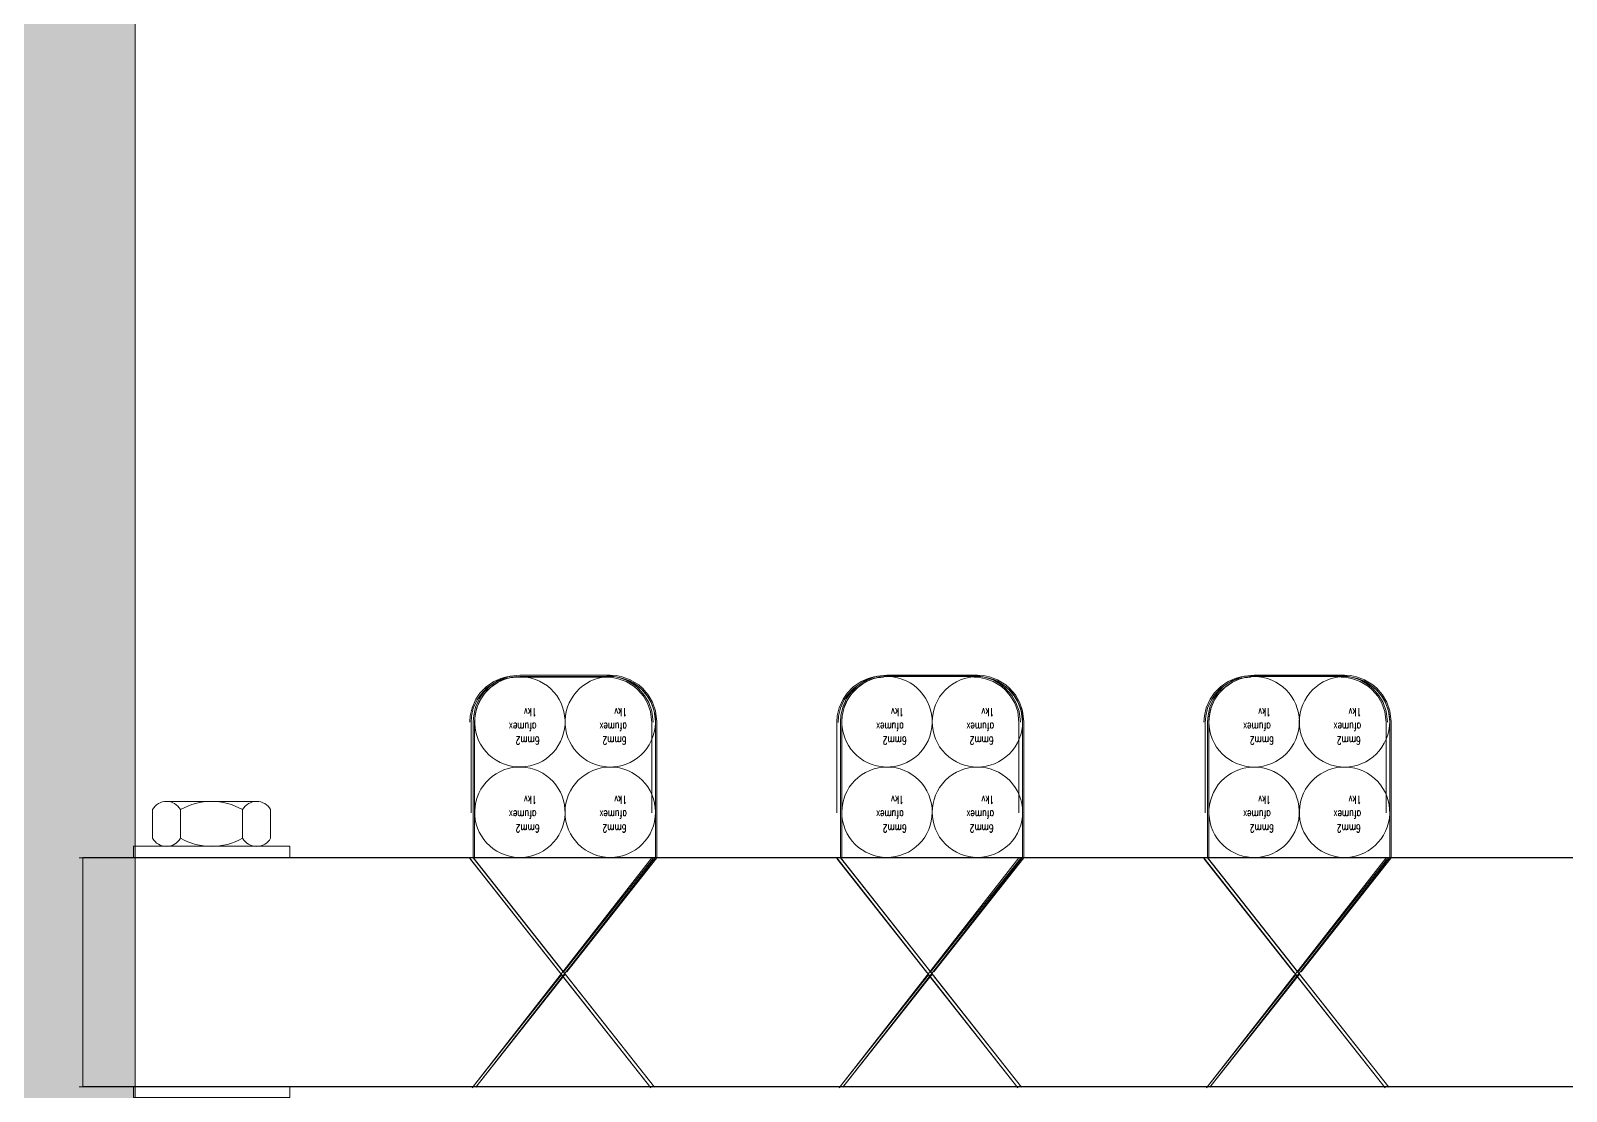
# Model space of a CAD drawing. Extents: x -14.2 to 52.3, y 3.7 to 90.9.
# Drawn here: x 11.7935 to 11.9209, y 17.8504 to 17.9384 of the extents above; entities that cross this region are included whole.
import ezdxf

# ---------------------------------------------------------------- set-up
doc = ezdxf.new("R2010")
doc.units = 0
for name, color, linetype, lineweight in [('limpo_PINI-PSG-PE-0102-LAZ-R00$0$0-1', 7, 'Continuous', 5), ('limpo_PINI-PSG-PE-0102-LAZ-R00$0$PNIN-HID-PL-0009-LAZ-R00_dwg', 8, 'Continuous', 5), ('limpo_PINI-PSG-PE-0102-LAZ-R00$0$S-BEAM', 12, 'Continuous', 5)]:
    doc.layers.add(name, color=color, linetype=linetype, lineweight=lineweight)
doc.layers.add('limpo_PINI-PSG-PE-0102-LAZ-R00$0$0-8', color=7, linetype='Continuous', lineweight=5, true_color=0x999999)
doc.layers.add('limpo_PINI-PSG-PE-0102-LAZ-R00$0$XR_ARQT', color=7, linetype='Continuous')
doc.layers.add('XR_ARQT', color=7, linetype='Continuous')
doc.styles.add('limpo_PINI-PSG-PE-0102-LAZ-R00$0$RomanS_5', font='romans__.ttf', dxfattribs={"width": 0.7, "height": 0.0006637168141592924})

# ---------------------------------------------------------------- blocks, each defined once
blk = doc.blocks.new('limpo_PINI-PSG-PE-0102-LAZ-R00$0$LAZ GERAL - PNE_dwg-25011385-009 - PRE - PAV_ LAZER - GERAL')
at = {"layer": 'limpo_PINI-PSG-PE-0102-LAZ-R00$0$0-8'}
for p, q in [((-9.822468475615793, -6.956018091046811), (-9.814763552111202, -6.956018091046811)), ((-9.8235144578276, -6.959066133558757), (-9.8235144578276, -6.95668976834417)), ((-9.821192077326586, -6.959066135829687), (-9.821192077326586, -6.95668976834417)), ((-9.81603995153587, -6.956689770615107), (-9.81603995153587, -6.959066133558757)), ((-9.813717569899367, -6.959066133558757), (-9.813717569899367, -6.95668976834417)), ((-9.812130335977486, -6.960658716672665), (-9.812130335977486, -6.960161074900633)), ((-8.779995802690692, -6.960657951366944), (-9.829298122104703, -6.960657951366944))]:
    blk.add_line(p, q, dxfattribs=at)
at = {"layer": 'limpo_PINI-PSG-PE-0102-LAZ-R00$0$0-8', "flags": 128}
for points in [[(-9.796788494446687, -6.960658714401728), (-9.796788494446687, -6.956908716189862), (-9.796788494446687, -6.949408712953336), (-9.79675231387894, -6.94888906807304), (-9.796598948421888, -6.948231577318907), (-9.796286284684925, -6.947534052217012), (-9.795961952873853, -6.947060123568779), (-9.795466408312109, -6.946550788742304), (-9.794836753567864, -6.946118007200962), (-9.794274610373193, -6.945868301784998), (-9.793813014048126, -6.945739571452147), (-9.793038492828416, -6.945658714741469), (-9.78553849413376, -6.945658714741469), (-9.785058376046806, -6.945689576774836), (-9.784569653379705, -6.945786028009653), (-9.783932696437645, -6.94601992089153), (-9.783250430896686, -6.946437639307977), (-9.782946804353386, -6.946698429167277), (-9.782479445525794, -6.947239672929054), (-9.782143882795978, -6.947815250986821), (-9.781897245415834, -6.948512158393861), (-9.781788492515474, -6.949408712953336), (-9.781788492515474, -6.956908713918924), (-9.781788492515474, -6.960658716672665), (-9.79669938288012, -6.979729064267879), (-9.789288494616557, -6.970341939663893), (-9.781877605217488, -6.979729064267879), (-9.796903266465478, -6.960658716672665), (-9.812130335977486, -6.960658716672665), (-9.812130335977486, -6.959737815397979), (-9.82510169288497, -6.959737815397979), (-9.82510169288497, -6.960658714401728)], [(-9.789143842744636, -6.970158713656669), (-9.78167496042829, -6.960698131054645), (-9.78167496042829, -6.956908713918924), (-9.78167496042829, -6.949401852452755), (-9.781786043309978, -6.948486067599063), (-9.782040417772322, -6.947767302423721), (-9.78238665163498, -6.947173422884948), (-9.782866405236533, -6.946617822259665), (-9.78318337466996, -6.94634557325244), (-9.783883003794955, -6.945917222309113), (-9.78453890489321, -6.945676371276384), (-9.78504368194919, -6.945576752084499), (-9.785534849279927, -6.945545179247862), (-9.793044405212811, -6.945545179247862), (-9.79383430748861, -6.945627641510963), (-9.794313110703044, -6.945761172604566), (-9.794892424452115, -6.946018503826863), (-9.7955399616895, -6.946463580220943), (-9.796050135627198, -6.946987946379185), (-9.796385724472813, -6.947478330236674), (-9.796707029124903, -6.948195126509667), (-9.796864943268687, -6.948872122341395), (-9.796902027669361, -6.949404766064887), (-9.796902027669361, -6.956908713918924), (-9.796902027669361, -6.960698128783708), (-9.789433145352987, -6.970158715927607)], [(-9.766333117762017, -6.960658678066736), (-9.766333117762017, -6.956908675313002), (-9.766333117762017, -6.949408678889281), (-9.766296938329745, -6.948889029467111), (-9.766143572872693, -6.948231538712985), (-9.76583090913573, -6.947534018152957), (-9.765506578460148, -6.947060087233787), (-9.765011032762914, -6.946550752407319), (-9.764381378018669, -6.946117968595029), (-9.76381923595946, -6.945868265450006), (-9.763357638498931, -6.945739532846218), (-9.76258311727922, -6.94565867613554), (-9.755083117449075, -6.94565867613554), (-9.754603002768548, -6.945689540439851), (-9.754114276695063, -6.945785991674668), (-9.75347731975296, -6.946019886827475), (-9.752795056482938, -6.946437602972985), (-9.752491427668744, -6.946698392832285), (-9.752024068841152, -6.947239641135937), (-9.75168850838223, -6.947815216922766), (-9.751441868731192, -6.948512122058869), (-9.75133311923723, -6.949408678889281), (-9.75133311923723, -6.956908677583939), (-9.75133311923723, -6.960658675795798), (-9.766244006195478, -6.979729027932883), (-9.758833117931871, -6.970341903328901), (-9.751422228532846, -6.979729030203824), (-9.766447892051744, -6.960658675795798), (-9.78167496042829, -6.960658675795798), (-9.78167496042829, -6.960161038565641)], [(-9.75868846605995, -6.970158677321677), (-9.751219582608158, -6.960698092448713), (-9.751219582608158, -6.956908675313002), (-9.751219582608158, -6.949401816117764), (-9.751330666625293, -6.948486035805946), (-9.751585043358617, -6.947767263817788), (-9.751931276085784, -6.947173384279019), (-9.752411029687337, -6.946617781382805), (-9.752727996849828, -6.946345536917448), (-9.75342762711027, -6.945917185974121), (-9.754083528208525, -6.945676339483267), (-9.754588306399995, -6.945576715749503), (-9.755079471459794, -6.945545145183807), (-9.762589028528126, -6.945545145183807), (-9.763378930803924, -6.945627605175979), (-9.763857734018373, -6.945761136269574), (-9.76443704776743, -6.946018467491871), (-9.765084585004857, -6.946463543885947), (-9.765594758942512, -6.94698791231513), (-9.76593035005908, -6.947478296172619), (-9.766251653575708, -6.948195087903745), (-9.766409567719506, -6.948872086006403), (-9.766446652120166, -6.949404732000833), (-9.766446652120166, -6.956908677583939), (-9.766446652120166, -6.960698092448713), (-9.758977768668345, -6.970158677321677)], [(-9.735877741077331, -6.96065864173174), (-9.735877741077331, -6.956908643519885), (-9.735877741077331, -6.949408640283352), (-9.73584156164506, -6.948888997673993), (-9.73568819732347, -6.948231506919868), (-9.735375532451087, -6.947533979547025), (-9.735051200640015, -6.947060050898791), (-9.734555657213718, -6.946550718343264), (-9.733926000198537, -6.946117934530974), (-9.733363858139327, -6.945868231385951), (-9.732902261814289, -6.945739498782164), (-9.732127741730025, -6.945658642071486), (-9.724627741899894, -6.945658642071486), (-9.724147626083905, -6.945689504104859), (-9.723658901145868, -6.945785957610614), (-9.723021944203765, -6.946019850492483), (-9.722339680933743, -6.94643756890893), (-9.72203605211952, -6.946698356497294), (-9.721568693291957, -6.947239602530008), (-9.721233132833035, -6.947815178316837), (-9.720986493181996, -6.948512085723877), (-9.720877741417098, -6.949408642554289), (-9.720877741417098, -6.956908641248948), (-9.720877741417098, -6.960658644002681), (-9.735788630646283, -6.979728993868829), (-9.728377741247229, -6.970341864722968), (-9.720966852983622, -6.979728991597892), (-9.735992514231611, -6.960658644002681), (-9.751219582608158, -6.960658644002681), (-9.751219582608158, -6.960161002230645)], [(-9.728233090510756, -6.970158640986682), (-9.720764207058934, -6.960698058384658), (-9.720764207058934, -6.956908641248948), (-9.720764207058934, -6.949401779782779), (-9.72087529221156, -6.948485994929076), (-9.721129666673946, -6.947767227482796), (-9.7214758994011, -6.947173352485901), (-9.721955654138142, -6.946617749589688), (-9.722272622436094, -6.946345500582463), (-9.722972252696565, -6.945917149639136), (-9.72362815379482, -6.945676298606401), (-9.724132930850772, -6.945576681685449), (-9.724624097046046, -6.945545106577878), (-9.732133651843483, -6.945545106577878), (-9.732923555254729, -6.945627568840987), (-9.733402357333688, -6.945761099934579), (-9.733981672218235, -6.94601843115688), (-9.734629210591109, -6.946463507550956), (-9.735139383393317, -6.946987873709208), (-9.735474974509884, -6.947478257566697), (-9.735796275755575, -6.94819505383969), (-9.735954191034821, -6.948872049671412), (-9.73599127657097, -6.9494046933949), (-9.73599127657097, -6.956908641248948), (-9.73599127657097, -6.960698056113721), (-9.72852239311915, -6.970158640986682)], [(-9.705537138682416, -6.960658603125811), (-9.720764208194424, -6.960658603125811), (-9.720764208194424, -6.960160963624716)], [(-9.829298122104703, -6.960658639460835), (-9.829298122104703, -6.979658637970719), (-8.779995896346222, -6.979658637970726)], [(-9.812130334841996, -6.979658637970687), (-9.812130334841996, -6.980579534703498), (-9.825101694020418, -6.980579534703498), (-9.825101694020418, -6.979658635699749)]]:
    blk.add_lwpolyline(points, dxfattribs=at)
at = {"layer": 'limpo_PINI-PSG-PE-0102-LAZ-R00$0$0-8'}
for centre, major_axis, ratio in [((-9.793038492828416, -6.949408715224273), (0.00197149318153724, 0.003189940989950445), 0.999999322938336), ((-9.78553849299827, -6.949408715224273), (0.0008615683291377841, 0.003649687886987745), 0.9999993229437664), ((-9.762583118414668, -6.949408678889281), (0.0008615697453219501, 0.003649687552673659), 0.9999993229368767), ((-9.755083117449075, -6.949408676618344), (-0.002651645796899473, 0.002651654138967586), 0.9999993944181639), ((-9.732127741730025, -6.949408642554289), (0, 0.003750000482803273), 0.9999996972046206), ((-9.72462774303537, -6.949408642554289), (0.001435076055405452, 0.00346454602105517), 0.9999995717868568), ((-9.793038491692954, -6.956908716189862), (0.0008615834105953752, 0.003649681993377383), 0.9999993229397197), ((-9.78553849299827, -6.956908713918924), (0, 0.003750000482792614), 0.9999996972112524), ((-9.762583118414668, -6.956908677583939), (0.003464550999875323, 0.001435058715749744), 0.9999991435821258), ((-9.755083118584565, -6.956908677583939), (0.002651640398991182, 0.002651661945571448), 0.9999996971991713), ((-9.732127740594535, -6.956908643519885), (0.001971486117471999, 0.003189945355759854), 0.9999993229380282), ((-9.724627740764433, -6.956908641248948), (-0.003649684168635699, 0.0008615741960039079), 0.999999322942921)]:
    blk.add_ellipse(centre, major_axis=major_axis, ratio=ratio, dxfattribs=at)
for centre, major_axis, ratio, start_param, end_param in [((-9.8223532675771, -6.95734777687192), (-3.463093075286113e-05, 0.001334219382507378), 0.9999980976772688, 5.201987963738828, 7.312482875172337), ((-9.81861601386349, -6.961236938101059), (-0.005053570008993347, 0.001332025794543378), 0.9999993482003305, 4.454670507220383, 5.485546484418573), ((-9.814878760149867, -6.957347774600983), (0.00129056961268975, 0.0003402430067389981), 0.9999991492599702, 0.2577756672449546, 2.368273593869754), ((-9.8223532675771, -6.958408127301936), (-0.000340234912111108, 0.001290572768369138), 0.9999991492339813, 1.828578041872915, 3.939073858312895), ((-9.81861601386349, -6.954518963801867), (0.0005053365904249751, 0.005201684106893521), 0.9999993129413549, 2.722999232175575, 3.753875656711369), ((-9.814878761285357, -6.958408129572874), (-0.001333790799166104, 4.834408266813707e-05), 0.9999969325680088, 0.5517776510121382, 2.662275068410211)]:
    blk.add_ellipse(centre, major_axis=major_axis, ratio=ratio, start_param=start_param, end_param=end_param, dxfattribs=at)
at = {"layer": 'limpo_PINI-PSG-PE-0102-LAZ-R00$0$0-1', "char_height": 0.0006637168141592924, "attachment_point": 1, "rotation": 180, "line_spacing_factor": 0.9830834373146234, "style": 'limpo_PINI-PSG-PE-0102-LAZ-R00$0$RomanS_5'}
for s, insert, width in [('1kv', (-9.791645752167511, -6.948945805924879), 0.00141590101434416), ('1kv', (-9.784145751201919, -6.948945805924879), 0.00141590101434416), ('1kv', (-9.761190377753763, -6.94894576731895), 0.00141590101434416), ('1kv', (-9.753690379059123, -6.94894576731895), 0.00141590101434416), ('1kv', (-9.730735001069121, -6.948945733254895), 0.00141590101434416), ('1kv', (-9.72323500123899, -6.948945733254895), 0.00141590101434416), ('afumex', (-9.791656612923532, -6.950154602962481), 0.003050255328044276), ('afumex', (-9.78415661309343, -6.950154605233415), 0.003050255328044276), ('afumex', (-9.76120123623889, -6.950154568898427), 0.003050255328044276), ('afumex', (-9.753701236408759, -6.950154568898427), 0.003050255328044276), ('afumex', (-9.730745860689694, -6.950154532563435), 0.003050255328044276), ('afumex', (-9.723245859724074, -6.950154532563435), 0.003050255328044276), ('6mm2', (-9.791399353235775, -6.951298589730008), 0.002653803044027912), ('6mm2', (-9.784189020499397, -6.951298589730008), 0.002653803044027912), ('6mm2', (-9.760943976551104, -6.95129855339502), 0.002653803044027912), ('6mm2', (-9.753733644950202, -6.95129855339502), 0.002653803044027912), ('6mm2', (-9.730488601001909, -6.951298517060028), 0.002653803044027912), ('6mm2', (-9.723278270536454, -6.951298514789091), 0.002653803044027912), ('1kv', (-9.791645753302959, -6.956225183093295), 0.00141590101434416), ('1kv', (-9.784145753472856, -6.956225180822358), 0.00141590101434416), ('1kv', (-9.761190376618316, -6.956225146758303), 0.00141590101434416), ('1kv', (-9.753690376788171, -6.956225146758303), 0.00141590101434416), ('1kv', (-9.730735002204568, -6.956225112694248), 0.00141590101434416), ('1kv', (-9.72323500123899, -6.956225110423311), 0.00141590101434416), ('afumex', (-9.791656611788085, -6.957433982401835), 0.003050255328044276), ('afumex', (-9.784156610822492, -6.957433984672772), 0.003050255328044276), ('afumex', (-9.7612012351034, -6.957433950608717), 0.003050255328044276), ('afumex', (-9.753701235273269, -6.95743394833778), 0.003050255328044276), ('afumex', (-9.730745860689694, -6.957433909731851), 0.003050255328044276), ('afumex', (-9.723245860859564, -6.957433914273725), 0.003050255328044276), ('6mm2', (-9.791399354371237, -6.958577969169365), 0.002653803044027912), ('6mm2', (-9.784189021634845, -6.958577969169365), 0.002653803044027912), ('6mm2', (-9.760943976551104, -6.958577932834373), 0.002653803044027912), ('6mm2', (-9.753733644950202, -6.958577935105311), 0.002653803044027912), ('6mm2', (-9.730488601001909, -6.958577896499381), 0.002653803044027912), ('6mm2', (-9.723278269401007, -6.958577896499381), 0.002653803044027912)]:
    blk.add_mtext(s, dxfattribs=dict(at, insert=insert, width=width))
blk = doc.blocks.new('limpo_PINI-PSG-PE-0102-LAZ-R00$0$PINI-EST-PE-1101-TQR-R20_rvt-1-5PPE_008_LAZER__P_A_0_09_')
at = {"layer": 'limpo_PINI-PSG-PE-0102-LAZ-R00$0$S-BEAM'}
blk.add_hatch(color=50, dxfattribs=at).paths.add_polyline_path([(3399.985134577984, -6490.395772534968), (3399.985134577984, -4455.000063640076), (3339.985134577972, -4455.000063640076), (3339.985134577972, -6490.395772534968), (3354.985134577977, -6490.395772534968)])
at = {"layer": 'limpo_PINI-PSG-PE-0102-LAZ-R00$0$S-BEAM', "color": 55, "lineweight": 18}
blk.add_line((3399.985134577974, -6490.395772534965), (3399.985134577974, -4455.000063640075), dxfattribs=at)
blk = doc.blocks.new('limpo_PINI-PSG-PE-0102-LAZ-R00$0$PNIN-HID-PL-0009-LAZ-R00_dwg-3604853-5PPE_008_LAZER__P_A_0_09_')
at = {"color": 9, "lineweight": 5}
for p, q in [((22479.54558147485, 12095.41348754224), (21430.24326206084, 12095.41348754224)), ((21462.63935649618, 12095.37331012547), (21470.10823881255, 12085.91272298158)), ((21470.3975414209, 12085.91272525251), (21477.86642373725, 12095.37330785454)), ((21493.09473204537, 12095.37334646047), (21500.56361549719, 12085.91276158751)), ((21500.85291810559, 12085.91276158751), (21508.32180155738, 12095.37334646047)), ((21523.55010759457, 12095.37338279547), (21531.01899104639, 12085.9127979225)), ((21531.30829365478, 12085.9127979225), (21538.7771771066, 12095.37338052453)), ((21430.24326206084, 12076.41280093847), (22479.54548781932, 12076.41280093847))]:
    blk.add_line(p, q, dxfattribs=at)
at = {"color": 9, "lineweight": 5, "flags": 128}
for points in [[(21466.49697895273, 12110.52625966132), (21465.70707667693, 12110.44379739822), (21465.2282734625, 12110.31026630462), (21464.64895971342, 12110.05293508232), (21464.00142247604, 12109.60785868824), (21463.49124853834, 12109.08349253), (21463.15565969273, 12108.59310867251), (21462.83435504064, 12107.87631239952), (21462.67644089685, 12107.19931656779), (21462.63935649618, 12106.6666728443)], [(21462.75288971885, 12099.16272271932), (21462.75288971885, 12106.66272595585), (21462.7890702866, 12107.18237083614), (21462.94243574365, 12107.83986159028), (21463.25509948061, 12108.53738669217), (21463.57943129169, 12109.01131534041), (21464.07497585343, 12109.52065016688), (21464.70463059767, 12109.95343170822), (21465.26677379234, 12110.20313712419), (21465.72837011741, 12110.33186745704), (21466.50289133712, 12110.41272416771), (21474.00289003178, 12110.41272416771), (21474.48300811873, 12110.38186213435), (21474.97173078583, 12110.28541089953), (21475.60868772789, 12110.05151801766), (21476.29095326885, 12109.63379960121), (21476.59457981215, 12109.37300974191), (21477.06193863974, 12108.83176598013), (21477.39750136956, 12108.25618792236), (21477.6441387497, 12107.55928051532), (21477.75289165006, 12106.66272595585), (21477.75289165006, 12099.16272499026)], [(21477.86642373725, 12106.66958645643), (21477.75534085556, 12107.58537131012), (21477.50096639322, 12108.30413648547), (21477.15473253056, 12108.89801602424), (21476.674978929, 12109.45361664952), (21476.35800949558, 12109.72586565674), (21475.65838037058, 12110.15421660007), (21475.00247927233, 12110.3950676328), (21474.49770221635, 12110.49468682469), (21474.00653488561, 12110.52625966132)], [(21508.32180155738, 12106.66962279142), (21508.21071754025, 12107.58540310324), (21507.95634080692, 12108.3041750914), (21507.61010807975, 12108.89805463017), (21507.1303544782, 12109.45365752638), (21506.81338731571, 12109.72590199174), (21506.11375705527, 12110.15425293506), (21505.45785595701, 12110.39509942592), (21504.95307776554, 12110.49472315968), (21504.46191270574, 12110.52629372538), (21496.95235563741, 12110.52629372538), (21496.16245336162, 12110.44383373321), (21495.68365014717, 12110.31030263961), (21495.10433639811, 12110.05297141731), (21494.45679916068, 12109.60789502324), (21493.94662522302, 12109.08352659406), (21493.61103410646, 12108.59314273657), (21493.28973058983, 12107.87635100544), (21493.13181644603, 12107.19935290278), (21493.09473204537, 12106.66670690835), (21493.09473204537, 12099.16276132525)], [(21493.20826640352, 12106.6627600199), (21493.2444458358, 12107.18240944208), (21493.39781129285, 12107.8399001962), (21493.71047502981, 12108.53742075623), (21494.03480570539, 12109.0113516754), (21494.53035140262, 12109.52068650187), (21495.16000614687, 12109.95347031415), (21495.72214820608, 12110.20317345918), (21496.18374566661, 12110.33190606297), (21496.95826688632, 12110.41276277365)], [(21504.45826671647, 12110.41276277365), (21504.93838139699, 12110.38189846933), (21505.42710747047, 12110.28544723452), (21506.06406441258, 12110.05155208171), (21506.7463276826, 12109.6338359362), (21507.04995649679, 12109.3730460769), (21507.51731532439, 12108.83179777325), (21507.85287578331, 12108.25622198642), (21508.09951543435, 12107.55931685032), (21508.20826492831, 12106.6627600199), (21508.20826492831, 12099.16276132525)], [(21538.7771771066, 12106.66965912641), (21538.66609195398, 12107.58544398011), (21538.41171749159, 12108.30421142639), (21538.06548476444, 12108.89808642328), (21537.5857300274, 12109.4536893195), (21537.26876172945, 12109.72593832672), (21536.56913146897, 12110.15428927005), (21535.91323037072, 12110.39514030278), (21535.40845331477, 12110.49475722373), (21534.91728711949, 12110.52633233131), (21527.40773232206, 12110.52633233131), (21526.61782891081, 12110.4438700682), (21526.13902683185, 12110.3103389746), (21525.5597119473, 12110.05300775231), (21524.91217357443, 12109.60793135823), (21524.40200077222, 12109.08356519998), (21524.06640965565, 12108.59318134249), (21523.74510840996, 12107.87638506949), (21523.58719313072, 12107.19938923777), (21523.55010759457, 12106.66674551429)], [(21523.66364308821, 12099.1627953893), (21523.66364308821, 12106.66279862583), (21523.69982252048, 12107.18244123519), (21523.85318684207, 12107.83993198932), (21524.16585171445, 12108.53745936216), (21524.49018352553, 12109.01138801039), (21524.98572695182, 12109.52072056592), (21525.615383967, 12109.95350437821), (21526.17752602621, 12110.20320752323), (21526.63912235125, 12110.33194012702), (21527.41364243551, 12110.4127968377)], [(21534.91364226564, 12110.4127968377), (21535.39375808163, 12110.38193480433), (21535.88248301967, 12110.28548129857), (21536.51943996178, 12110.0515884167), (21537.2017032318, 12109.63387000025), (21537.50533204602, 12109.37308241189), (21537.97269087358, 12108.83183637918), (21538.30825133251, 12108.25626059235), (21538.55489098355, 12107.55935318531), (21538.66364274844, 12106.66279635489), (21538.66364274844, 12099.16279766024)], [(21477.75289165006, 12095.41272223652), (21462.84200128542, 12076.3423746413), (21470.25288954898, 12085.72949924529), (21477.66377894805, 12076.3423746413), (21462.63811770006, 12095.41272223652)], [(21508.20826492831, 12095.41276311339), (21493.29737797006, 12076.3424109763), (21500.70826623367, 12085.72953558028), (21508.11915563269, 12076.34240870536), (21493.0934921138, 12095.41276311339)], [(21538.66364274844, 12095.4127949065), (21523.75275351925, 12076.34244504035), (21531.16364291831, 12085.72957418622), (21538.57453118192, 12076.34244731129), (21523.54886993393, 12095.4127949065)]]:
    blk.add_lwpolyline(points, dxfattribs=at)
blk = doc.blocks.new('limpo_PINI-PSG-PE-0102-LAZ-R00$0$A$C745163c0')
at = {"lineweight": 5}
blk.add_blockref('limpo_PINI-PSG-PE-0102-LAZ-R00$0$PINI-EST-PE-1101-TQR-R20_rvt-1-5PPE_008_LAZER__P_A_0_09_', (-5680.000134577966, 2515.000063640069), dxfattribs=at)
at = {"layer": 'limpo_PINI-PSG-PE-0102-LAZ-R00$0$PNIN-HID-PL-0009-LAZ-R00_dwg', "color": 9}
blk.add_blockref('limpo_PINI-PSG-PE-0102-LAZ-R00$0$PNIN-HID-PL-0009-LAZ-R00_dwg-3604853-5PPE_008_LAZER__P_A_0_09_', (-23714.89205015465, -15834.71684584265), dxfattribs=at)
blk = doc.blocks.new('limpo_PINI-PSG-PE-0102-LAZ-R00')
at = {"layer": 'limpo_PINI-PSG-PE-0102-LAZ-R00$0$XR_ARQT', "xscale": 0.001000000000038553, "yscale": 0.001000000000038553, "zscale": 0.001000000000038553}
blk.add_blockref('limpo_PINI-PSG-PE-0102-LAZ-R00$0$A$C745163c0', (14.12395706891857, 21.59203309899526), dxfattribs=at)
at = {"layer": 'limpo_PINI-PSG-PE-0102-LAZ-R00$0$XR_ARQT'}
blk.add_blockref('limpo_PINI-PSG-PE-0102-LAZ-R00$0$LAZ GERAL - PNE_dwg-25011385-009 - PRE - PAV_ LAZER - GERAL', (21.66890713574764, 24.81343055707635), dxfattribs=at)

msp = doc.modelspace()

# ---------------------------------------------------------------- block references
at = {"layer": 'XR_ARQT'}
msp.add_blockref('limpo_PINI-PSG-PE-0102-LAZ-R00', (-0.04176675143469311, 0.01701602956512716), dxfattribs=at)

doc.saveas('drawing.dxf')
